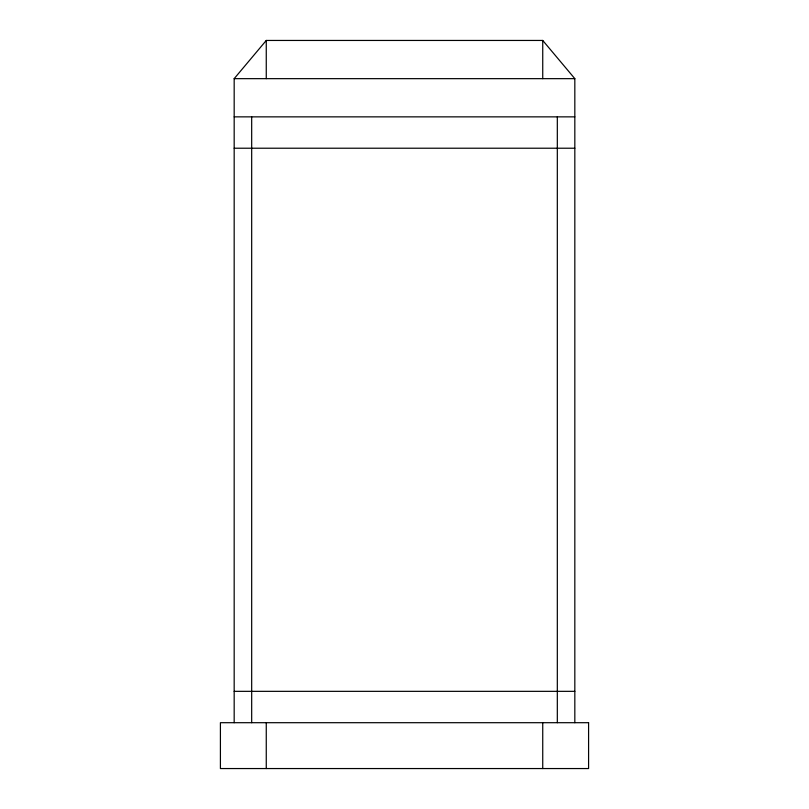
<?xml version="1.0" encoding="UTF-8"?>
<svg xmlns="http://www.w3.org/2000/svg" width="809" height="809" viewBox="0 0 809 809"><rect width="100%" height="100%" fill="white"/><g stroke="black" fill="none" stroke-linecap="round" stroke-linejoin="round"><path stroke-width="1.21" d="M234.175 722.7L234.175 78.655L266.262 40.45L542.738 40.45L574.825 78.655L574.825 722.7M234.175 78.655L574.825 78.655M234.175 116.86L574.825 116.86M234.175 148.219L574.825 148.219M234.175 691.341L574.825 691.341M557.32 116.86L557.32 722.7M542.738 40.45L542.738 78.655M542.738 722.7L542.738 768.55M266.262 40.45L266.262 78.655M266.262 722.7L266.262 768.55M251.68 116.86L251.68 722.7M588.588 722.7L220.412 722.7L220.412 768.55L588.588 768.55L588.588 722.7"/></g></svg>
